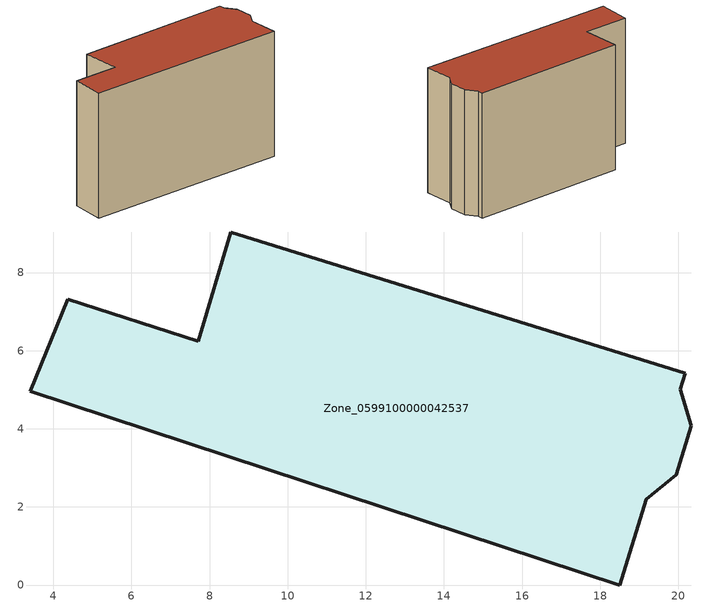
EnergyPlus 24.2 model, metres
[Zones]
Zone_0599100000042537
 floor ground (C_G): 19.19,2.2 18.5,0 3.41,4.96 4.38,7.31 7.71,6.24 8.54,9.04 20.18,5.43 20.05,5.01 20.33,4.08 19.95,2.82 z0
 wall outside (C_F): 20.18,5.43 8.54,9.04 7.71,6.24 4.38,7.31 3.41,4.96 18.5,0 19.19,2.2 19.95,2.82 20.33,4.08 20.05,5.01 20.18,5.43 z0:9.46
 roof outside (C_R): 19.95,2.82 20.33,4.08 20.05,5.01 20.18,5.43 8.54,9.04 7.71,6.24 4.38,7.31 3.41,4.96 18.5,0 19.19,2.2 z9.46
[BUILDING]
Pand.0599100000042537: North Axis=0; Terrain=City; Loads Convergence Tolerance Value=0.04; Temperature Convergence Tolerance Value=0.4; Solar Distribution=FullExterior; Maximum Number of Warmup Days=25; Minimum Number of Warmup Days=1
[Site:Location]
Rotterdam.The.Hague.AP_ZH_NLD Design_Conditions: Latitude=51.96; Longitude=4.45; Time Zone=1; Elevation=-4.5
[SITE:GROUNDTEMPERATURE:BUILDINGSURFACE]
18, 18, 18, 18, 18, 18, 18, 18, 18, 18, 18, 18
[MATERIAL] Thermal Absorptance=0.9; Solar Absorptance=0.7; Visible Absorptance=0.7
Name | Roughness | Thickness | Conductivity | Density | Specific Heat
G.TI.1946 | MediumSmooth | 0.15 | 1 | 540 | 1210
F.TI.1946 | Rough | 0.3 | 0.857143 | 1920 | 840
R.TI.1946 | MediumRough | 0.2 | 0.1 | 1500 | 1000
[CONSTRUCTION]
C_G: G.TI.1946
C_F: F.TI.1946
C_R: R.TI.1946
[ZONE]
Zone_0599100000042537: Type=1; Multiplier=1; Ceiling Height=Autocalculate; Volume=Autocalculate; Floor Area=autocalculate; Part of Total Floor Area=Yes
[ZONEINFILTRATION:DESIGNFLOWRATE]
Infil_Zone_0599100000042537: Zone or ZoneList or Space or SpaceList=Zone_0599100000042537; Schedule=AlwaysOn; Design Flow Rate Calculation Method=Flow/Area; Flow Rate per Floor Area=0.003; Constant Term Coefficient=1; Temperature Term Coefficient=0; Velocity Term Coefficient=0; Velocity Squared Term Coefficient=0
[HVACTEMPLATE:ZONE:IDEALLOADSAIRSYSTEM]
Zone_0599100000042537: Maximum Heating Supply Air Temperature=50; Minimum Cooling Supply Air Temperature=13; Maximum Heating Supply Air Humidity Ratio=0.0156; Minimum Cooling Supply Air Humidity Ratio=0.0077; Heating Limit=NoLimit; Cooling Limit=NoLimit; Dehumidification Control Type=ConstantSensibleHeatRatio; Cooling Sensible Heat Ratio=0.7; Dehumidification Setpoint=60; Humidification Control Type=None; Humidification Setpoint=30; Outdoor Air Method=None; Outdoor Air Flow Rate per Person=0.00944; Outdoor Air Flow Rate per Zone Floor Area=0; Outdoor Air Flow Rate per Zone=0; Demand Controlled Ventilation Type=None; Outdoor Air Economizer Type=NoEconomizer; Heat Recovery Type=None; Sensible Heat Recovery Effectiveness=0.7; Latent Heat Recovery Effectiveness=0.65
[ZONECONTROL:THERMOSTAT]
ThermostatControl_Zone_0599100000042537: Zone or ZoneList=Zone_0599100000042537; Control Type Schedule=DualSetpointControlType; Control 1=Thermostat_Zone_0599100000042537; Temperature Difference Between Cutout And Setpoint=0
[THERMOSTATSETPOINT:DUALSETPOINT]
Thermostat_Zone_0599100000042537: Heating Setpoint Temperature Schedule=HeatingSetpoint_Zone_0599100000042537; Cooling Setpoint Temperature Schedule=CoolingSetpoint_Zone_0599100000042537
[SCHEDULE:COMPACT]
HeatingSetpoint_Zone_0599100000042537: Through: 12/31, For: AllDays, Until: 24:00, 21
CoolingSetpoint_Zone_0599100000042537: Through: 12/31, For: AllDays, Until: 24:00, 24
DualSetpointControlType: Through: 12/31, For: AllDays, Until: 24:00, 4
AlwaysOn: Through: 12/31, For: AllDays, Until: 24:00, 1
